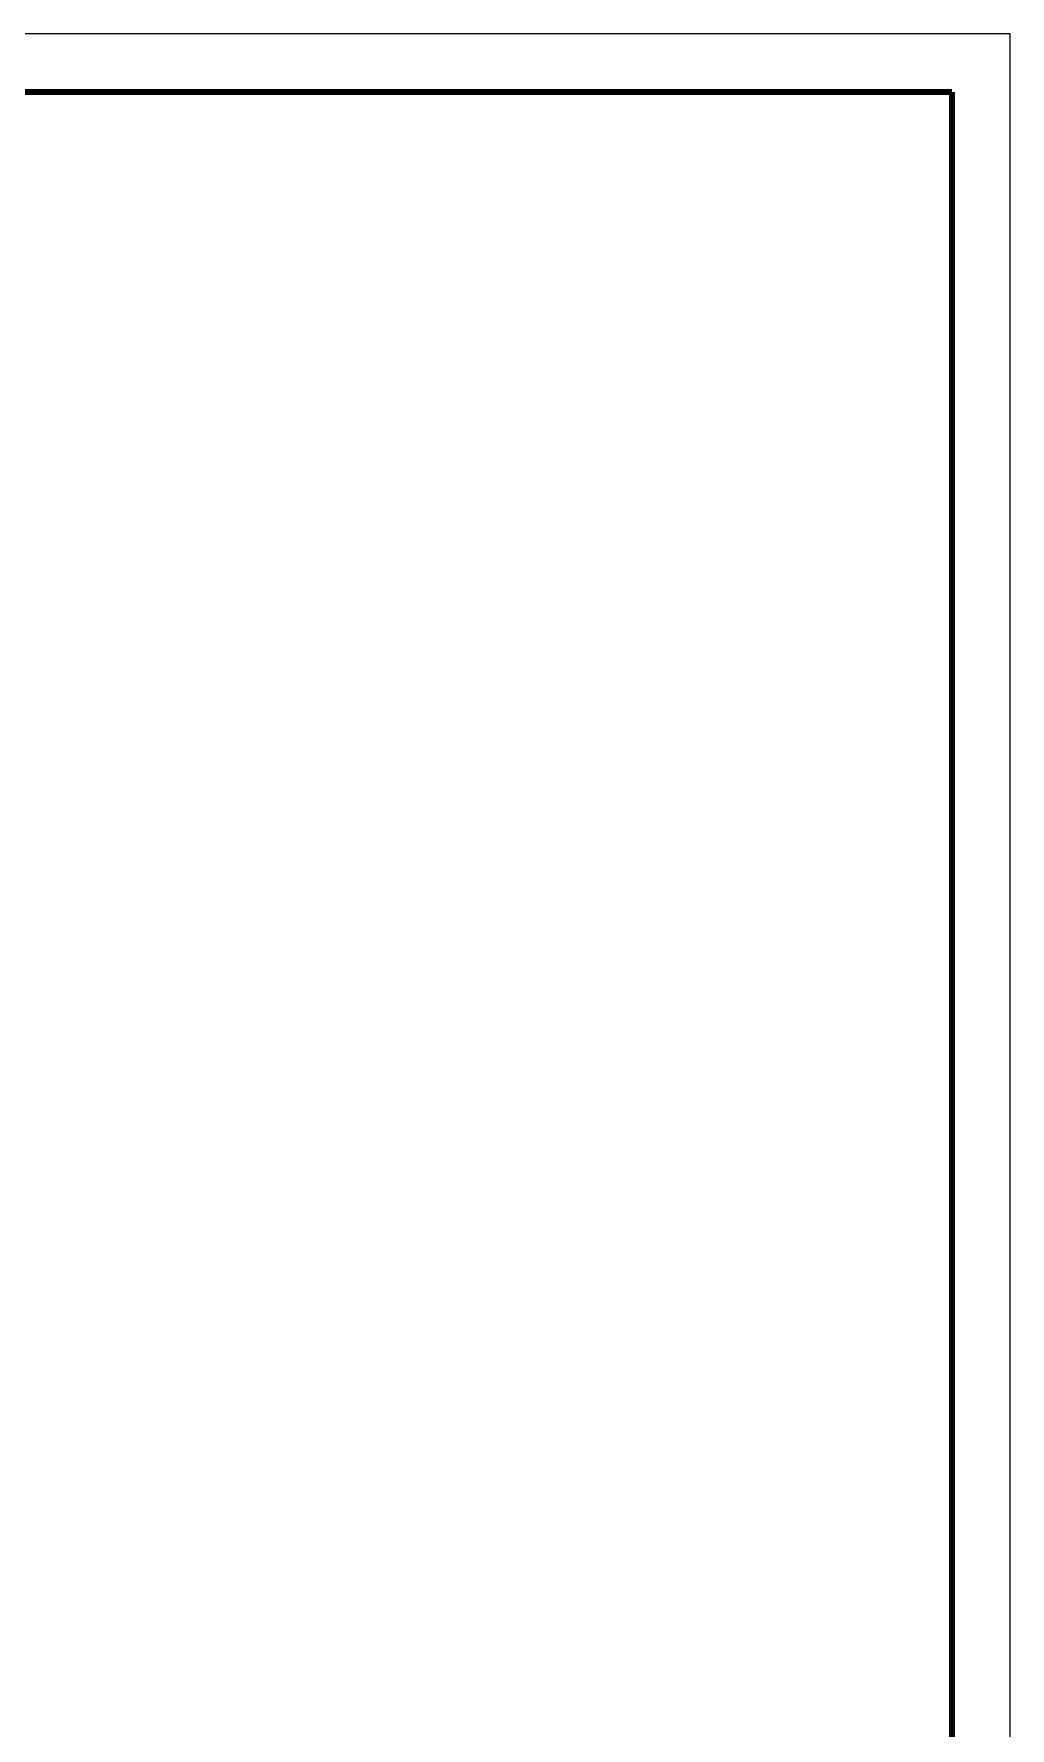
# Model space of a CAD drawing. Header units: millimetres. Extents: x -105589 to 107338, y 13850 to 162308.
# Drawn here: x -71989 to -63589, y 147723 to 162308 of the extents above; entities that cross this region are included whole.
import ezdxf

# ---------------------------------------------------------------- set-up
doc = ezdxf.new("R2010")
doc.units = ezdxf.units.MM
doc.layers.add('图框', color=7, linetype='Continuous')
doc.layers.add('角标', color=7, linetype='Continuous')

msp = doc.modelspace()

# ---------------------------------------------------------------- linework, layer by layer
at = {"layer": '图框', "color": 3, "const_width": 50}
for points in [[(-64088.7, 161808.1), (-103088.7, 161808.1)], [(-64088.7, 161808.1), (-103088.7, 161808.1)], [(-64088.7, 133108.1), (-64088.7, 161808.1)]]:
    msp.add_lwpolyline(points, dxfattribs=at)
at = {"layer": '角标'}
for p, q in [((-63588.7, 162308.1), (-105588.7, 162308.1)), ((-63588.7, 132608.1), (-63588.7, 162308.1))]:
    msp.add_line(p, q, dxfattribs=at)

doc.saveas('drawing.dxf')
